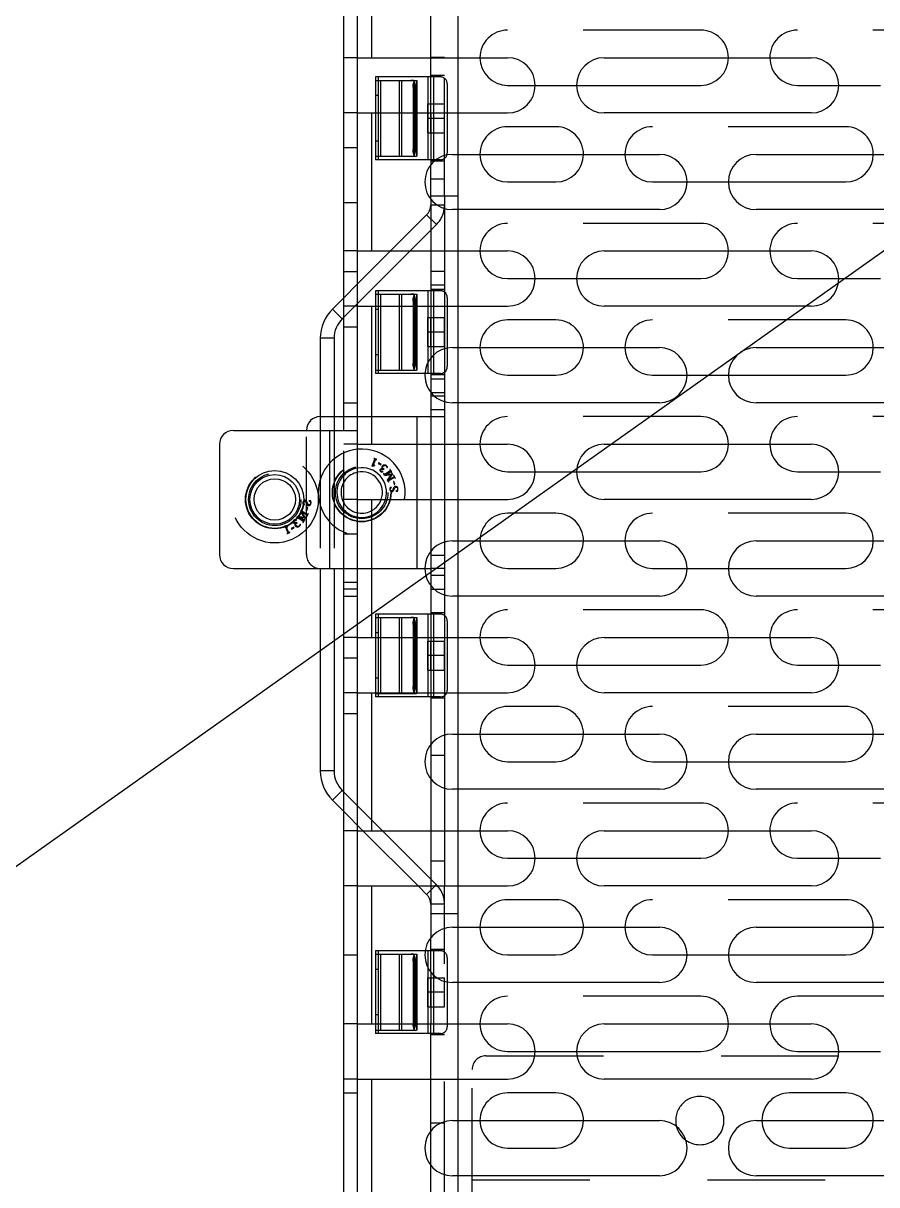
# Model space of a CAD drawing. Header units: millimetres. Extents: x 0 to 8948, y -1340 to 1100.
# Drawn here: x 812.2 to 874, y 553 to 637.1 of the extents above; entities that cross this region are included whole.
import ezdxf

# ---------------------------------------------------------------- set-up
doc = ezdxf.new("R2010")
doc.units = ezdxf.units.MM
doc.header["$LTSCALE"] = 85.25
doc.linetypes.add('HIDDEN', pattern=[0.2, 0.1, -0.1])
doc.layers.get('0').update_dxf_attribs({"linetype": 'CONTINUOUS'})
doc.layers.add('02___PRT_ALL_AXES', color=7, linetype='CONTINUOUS')
doc.layers.add('DEFAULT_2', color=8, linetype='HIDDEN')

msp = doc.modelspace()

# ---------------------------------------------------------------- linework, layer by layer
msp.add_line((0, 0), (1550, 1100))
at = {"color": 3, "linetype": 'Continuous'}
for p, q in [((836.426, 474.614), (836.426, 715.614)), ((837.426, 644.614), (837.426, 634.614)), ((836.426, 634.614), (847.297, 634.614)), ((854.297, 634.614), (869.297, 634.614)), ((837.726, 633.224), (837.726, 630.614)), ((841.726, 633.224), (837.726, 633.224)), ((836.426, 630.614), (847.297, 630.614)), ((837.426, 630.614), (837.426, 620.614)), ((869.297, 630.614), (854.297, 630.614)), ((843.297, 627.614), (858.297, 627.614)), ((865.297, 627.614), (880.297, 627.614)), ((842.726, 624.614), (842.726, 623.943)), ((858.297, 623.614), (843.297, 623.614)), ((880.297, 623.614), (865.297, 623.614)), ((836.426, 616.814), (840.226, 620.614)), ((836.426, 620.614), (847.297, 620.614)), ((842.726, 620.614), (842.726, 616.614)), ((854.297, 620.614), (869.297, 620.614)), ((837.726, 617.734), (837.726, 616.614)), ((841.726, 617.734), (837.726, 617.734)), ((842.926, 617.234), (842.926, 616.614)), ((836.426, 616.614), (847.297, 616.614)), ((837.426, 616.614), (837.426, 606.614)), ((869.297, 616.614), (854.297, 616.614)), ((835.312, 615.7), (835.426, 615.814)), ((834.726, 614.286), (834.726, 607.614)), ((842.726, 613.522), (842.726, 609.706)), ((842.926, 613.579), (842.926, 612.234)), ((843.297, 613.614), (858.297, 613.614)), ((865.297, 613.614), (880.297, 613.614)), ((841.726, 611.734), (841.305, 611.734)), ((858.297, 609.614), (843.297, 609.614)), ((880.297, 609.614), (865.297, 609.614)), ((827.426, 607.614), (836.426, 607.614)), ((834.426, 597.614), (834.426, 607.614)), ((826.426, 606.614), (826.426, 598.614)), ((836.426, 606.614), (847.297, 606.614)), ((842.726, 606.614), (842.726, 602.614)), ((854.297, 606.614), (869.297, 606.614)), ((836.426, 602.614), (847.297, 602.614)), ((837.426, 602.614), (837.426, 592.614)), ((869.297, 602.614), (854.297, 602.614)), ((842.726, 599.522), (842.726, 595.706)), ((843.297, 599.614), (858.297, 599.614)), ((865.297, 599.614), (880.297, 599.614)), ((827.426, 597.614), (836.426, 597.614)), ((834.726, 597.614), (834.726, 582.943)), ((858.297, 595.614), (843.297, 595.614)), ((880.297, 595.614), (865.297, 595.614)), ((836.426, 592.614), (847.297, 592.614)), ((837.726, 592.614), (837.726, 588.614)), ((842.726, 592.614), (842.726, 588.614)), ((842.926, 592.614), (842.926, 588.804)), ((854.297, 592.614), (869.297, 592.614)), ((836.426, 588.614), (847.297, 588.614)), ((837.426, 588.614), (837.426, 578.614)), ((869.297, 588.614), (854.297, 588.614)), ((842.726, 585.522), (842.726, 581.706)), ((843.297, 585.614), (858.297, 585.614)), ((865.297, 585.614), (880.297, 585.614)), ((835.312, 581.528), (835.426, 581.414)), ((858.297, 581.614), (843.297, 581.614)), ((880.297, 581.614), (865.297, 581.614)), ((836.426, 578.614), (847.297, 578.614)), ((838.226, 578.614), (842.14, 574.7)), ((842.726, 578.614), (842.726, 574.614)), ((854.297, 578.614), (869.297, 578.614)), ((836.426, 574.614), (847.297, 574.614)), ((837.426, 574.614), (837.426, 564.614)), ((869.297, 574.614), (854.297, 574.614)), ((843.297, 571.614), (858.297, 571.614)), ((865.297, 571.614), (880.297, 571.614)), ((841.726, 569.914), (841.327, 569.914)), ((858.297, 567.614), (843.297, 567.614)), ((880.297, 567.614), (865.297, 567.614)), ((836.426, 564.614), (847.297, 564.614)), ((837.726, 564.614), (837.726, 563.914)), ((841.726, 563.914), (837.726, 563.914)), ((854.297, 564.614), (869.297, 564.614)), ((836.426, 560.614), (847.297, 560.614)), ((837.426, 560.614), (837.426, 550.614)), ((869.297, 560.614), (854.297, 560.614)), ((843.297, 557.614), (858.297, 557.614)), ((865.297, 557.614), (880.297, 557.614)), ((858.297, 553.614), (843.297, 553.614)), ((880.297, 553.614), (865.297, 553.614))]:
    msp.add_line(p, q, dxfattribs=at)
at = {"color": 7, "linetype": 'Continuous'}
for p, q in [((835.426, 607.614), (835.426, 702.614)), ((841.726, 630.614), (841.726, 634.614)), ((843.726, 630.614), (843.726, 634.614)), ((847.297, 632.614), (849.288, 632.614)), ((852.305, 632.614), (861.297, 632.614)), ((868.297, 632.614), (871.288, 632.614)), ((843.726, 623.614), (843.726, 627.614)), ((841.726, 624.381), (841.726, 626.847)), ((847.297, 625.614), (850.797, 625.614)), ((857.797, 625.614), (860.288, 625.614)), ((863.305, 625.614), (871.797, 625.614)), ((841.726, 624.614), (843.726, 624.614)), ((842.726, 623.943), (842.206, 623.943)), ((836.426, 618.228), (838.812, 620.614)), ((841.726, 620.614), (841.726, 616.614)), ((843.726, 616.614), (843.726, 620.614)), ((847.297, 618.614), (849.288, 618.614)), ((852.305, 618.614), (861.297, 618.614)), ((868.297, 618.614), (871.288, 618.614)), ((834.605, 616.407), (835.426, 617.228)), ((835.312, 615.7), (834.605, 616.407)), ((833.726, 614.286), (833.726, 607.614)), ((834.726, 614.286), (833.726, 614.286)), ((843.726, 609.614), (843.726, 613.614)), ((841.726, 612.847), (841.726, 610.381)), ((847.297, 611.614), (850.797, 611.614)), ((857.797, 611.614), (860.288, 611.614)), ((863.305, 611.614), (871.797, 611.614)), ((835.426, 609.614), (836.426, 609.614)), ((834.726, 608.614), (836.426, 608.614)), ((840.726, 606.614), (840.726, 602.614)), ((841.726, 606.614), (841.726, 602.614)), ((843.726, 602.614), (843.726, 606.614)), ((837.662, 605.508), (837.462, 605.026)), ((837.545, 605.07), (837.717, 605.485)), ((837.672, 605.093), (837.545, 605.07)), ((837.616, 605.59), (837.611, 605.576)), ((837.611, 605.576), (837.647, 605.554)), ((837.677, 605.072), (837.672, 605.093)), ((837.76, 605.505), (837.807, 605.495)), ((837.807, 605.495), (837.813, 605.508)), ((837.945, 605.261), (837.924, 605.228)), ((837.924, 605.228), (838.107, 605.114)), ((838.127, 605.147), (837.945, 605.261)), ((838.107, 605.114), (838.127, 605.147)), ((837.462, 605.026), (837.49, 605.014)), ((838.29, 604.627), (838.284, 604.645)), ((838.306, 604.5), (838.294, 604.492)), ((838.345, 604.457), (838.306, 604.5)), ((838.338, 604.804), (838.342, 604.823)), ((838.382, 604.346), (838.863, 604.421)), ((838.769, 604.658), (838.415, 604.445)), ((838.447, 604.383), (838.81, 604.602)), ((838.983, 604.468), (838.447, 604.383)), ((838.573, 604.914), (838.59, 604.92)), ((838.863, 604.421), (838.581, 604.015)), ((838.643, 603.981), (838.983, 604.468)), ((839.045, 604.223), (838.643, 603.981)), ((838.785, 604.789), (838.772, 604.781)), ((838.772, 604.781), (838.799, 604.707)), ((838.869, 604.6), (838.906, 604.559)), ((838.906, 604.559), (838.919, 604.566)), ((839.047, 604.354), (839.034, 604.346)), ((839.034, 604.346), (839.07, 604.27)), ((847.297, 604.614), (849.288, 604.614)), ((852.305, 604.614), (861.297, 604.614)), ((868.297, 604.614), (871.288, 604.614)), ((838.647, 603.953), (839.059, 604.2)), ((838.682, 603.877), (838.647, 603.953)), ((838.669, 603.869), (838.682, 603.877)), ((838.891, 603.484), (838.787, 603.477)), ((838.89, 603.484), (838.891, 603.473)), ((839.06, 603.916), (839.023, 603.905)), ((839.023, 603.905), (839.086, 603.698)), ((839.123, 603.71), (839.06, 603.916)), ((839.086, 603.698), (839.123, 603.71)), ((839.122, 604.183), (839.156, 604.144)), ((839.156, 604.144), (839.168, 604.152)), ((839.191, 603.206), (839.19, 603.218)), ((839.191, 603.206), (839.327, 603.21)), ((843.726, 595.614), (843.726, 599.614)), ((841.726, 598.847), (841.726, 596.381)), ((833.726, 597.614), (833.726, 582.943)), ((835.426, 497.614), (835.426, 597.614)), ((841.305, 597.614), (841.726, 597.614)), ((847.297, 597.614), (850.797, 597.614)), ((857.797, 597.614), (860.288, 597.614)), ((863.305, 597.614), (871.797, 597.614)), ((835.426, 596.614), (836.426, 596.614)), ((835.426, 595.614), (836.426, 595.614)), ((841.726, 592.614), (841.726, 588.614)), ((843.726, 588.614), (843.726, 592.614)), ((847.297, 590.614), (849.288, 590.614)), ((852.305, 590.614), (861.297, 590.614)), ((868.297, 590.614), (871.288, 590.614)), ((843.726, 581.614), (843.726, 585.614)), ((841.726, 584.847), (841.726, 582.381)), ((847.297, 583.614), (850.797, 583.614)), ((857.797, 583.614), (860.288, 583.614)), ((863.305, 583.614), (871.797, 583.614)), ((834.726, 582.943), (833.726, 582.943)), ((835.312, 581.528), (834.605, 580.821)), ((834.605, 580.821), (835.426, 580)), ((836.812, 578.614), (840.812, 574.614)), ((841.726, 578.614), (841.726, 575.114)), ((843.726, 574.614), (843.726, 578.614)), ((847.297, 576.614), (849.288, 576.614)), ((852.305, 576.614), (861.297, 576.614)), ((868.297, 576.614), (871.288, 576.614)), ((842.14, 574.7), (842.054, 574.614)), ((843.726, 567.614), (843.726, 571.614)), ((841.726, 568.381), (841.726, 570.847)), ((847.297, 569.614), (850.797, 569.614)), ((857.797, 569.614), (860.288, 569.614)), ((863.305, 569.614), (871.797, 569.614)), ((841.726, 560.614), (841.726, 564.614)), ((843.726, 560.614), (843.726, 564.614)), ((847.297, 562.614), (849.288, 562.614)), ((852.305, 562.614), (861.297, 562.614)), ((868.297, 562.614), (871.288, 562.614)), ((843.726, 553.614), (843.726, 557.614)), ((841.726, 554.381), (841.726, 556.847)), ((847.297, 555.614), (850.797, 555.614)), ((867.726, 555.614), (871.797, 555.614))]:
    msp.add_line(p, q, dxfattribs=at)
for radius in [1.8, 1.5]:
    msp.add_circle((830.426, 602.614), radius, dxfattribs=at)
for centre, radius, start, end in [((847.297, 634.614), 2, 180, 270), ((861.297, 634.614), 2, 270, 360), ((868.297, 634.614), 2, 180, 270), ((847.297, 627.614), 2, 180, 270), ((850.797, 627.614), 2, 270, 360), ((857.797, 627.614), 2, 180, 270), ((871.797, 627.614), 2, 270, 360), ((847.297, 620.614), 2, 180, 270), ((861.297, 620.614), 2, 270, 360), ((868.297, 620.614), 2, 180, 270), ((836.726, 614.286), 3, 135, 180), ((847.297, 613.614), 2, 180, 270), ((850.797, 613.614), 2, 270, 360), ((857.797, 613.614), 2, 180, 270), ((871.797, 613.614), 2, 270, 360), ((833.726, 607.614), 1, 90, 180), ((836.726, 603.114), 3.15, 350.85499, 95.47283), ((847.297, 606.614), 2, 180, 270), ((861.297, 606.614), 2, 270, 360), ((868.297, 606.614), 2, 180, 270), ((836.726, 603.114), 1.5, 340.51183, 101.56535), ((836.726, 603.114), 1.8, 343.83546, 99.60032), ((837.107, 603.681), 1.438, 27.53662, 31.08982), ((847.297, 599.614), 2, 180, 270), ((850.797, 599.614), 2, 270, 360), ((857.797, 599.614), 2, 180, 270), ((871.797, 599.614), 2, 270, 360), ((847.297, 592.614), 2, 180, 270), ((861.297, 592.614), 2, 270, 360), ((868.297, 592.614), 2, 180, 270), ((847.297, 585.614), 2, 180, 270), ((850.797, 585.614), 2, 270, 360), ((857.797, 585.614), 2, 180, 270), ((871.797, 585.614), 2, 270, 360), ((836.726, 582.943), 3, 180, 225), ((847.297, 578.614), 2, 180, 270), ((861.297, 578.614), 2, 270, 360), ((868.297, 578.614), 2, 180, 270), ((847.297, 571.614), 2, 180, 270), ((850.797, 571.614), 2, 270, 360), ((857.797, 571.614), 2, 180, 270), ((871.797, 571.614), 2, 270, 360), ((847.297, 564.614), 2, 180, 270), ((861.297, 564.614), 2, 270, 360), ((868.297, 564.614), 2, 180, 270), ((847.297, 557.614), 2, 180, 270), ((850.797, 557.614), 2, 270, 360), ((867.726, 557.614), 2, 180, 270), ((871.797, 557.614), 2, 270, 360)]:
    msp.add_arc(centre, radius, start, end, dxfattribs=at)
at = {"color": 3, "linetype": 'Continuous'}
for centre, radius, start, end in [((847.297, 632.614), 2, 270, 90), ((854.297, 632.614), 2, 90, 270), ((869.297, 632.614), 2, 270, 90), ((843.297, 625.614), 2, 90, 270), ((858.297, 625.614), 2, 270, 90), ((865.297, 625.614), 2, 90, 270), ((840.726, 623.943), 2, 353.3415, 360), ((847.297, 618.614), 2, 270, 90), ((854.297, 618.614), 2, 90, 270), ((869.297, 618.614), 2, 270, 90), ((842.426, 617.234), 0.5, 0, 53.01259), ((836.726, 614.286), 2, 135, 180), ((843.297, 611.614), 2, 90, 270), ((858.297, 611.614), 2, 270, 90), ((865.297, 611.614), 2, 90, 270), ((842.426, 612.234), 0.5, 306.98741, 360), ((827.426, 606.614), 1, 90, 180), ((847.297, 604.614), 2, 270, 90), ((854.297, 604.614), 2, 90, 270), ((869.297, 604.614), 2, 270, 90), ((843.297, 597.614), 2, 90, 270), ((858.297, 597.614), 2, 270, 90), ((865.297, 597.614), 2, 90, 270), ((827.426, 598.614), 1, 180, 270), ((847.297, 590.614), 2, 270, 90), ((854.297, 590.614), 2, 90, 270), ((869.297, 590.614), 2, 270, 90), ((842.426, 588.804), 0.5, 337.55337, 360), ((843.297, 583.614), 2, 90, 270), ((858.297, 583.614), 2, 270, 90), ((865.297, 583.614), 2, 90, 270), ((836.726, 582.943), 2, 180, 225), ((847.297, 576.614), 2, 270, 90), ((854.297, 576.614), 2, 90, 270), ((869.297, 576.614), 2, 270, 90), ((840.726, 573.286), 2, 41.79064, 45), ((843.297, 569.614), 2, 90, 270), ((858.297, 569.614), 2, 270, 90), ((865.297, 569.614), 2, 90, 270), ((847.297, 562.614), 2, 270, 90), ((854.297, 562.614), 2, 90, 270), ((869.297, 562.614), 2, 270, 90), ((843.297, 555.614), 2, 90, 270), ((858.297, 555.614), 2, 270, 90), ((865.297, 555.614), 2, 90, 270)]:
    msp.add_arc(centre, radius, start, end, dxfattribs=at)
at = {"color": 7, "linetype": 'Continuous'}
for points in [[(837.49, 605.014), (837.566, 605.044), (837.628, 605.063), (837.677, 605.072)], [(837.713, 605.546), (837.677, 605.561), (837.645, 605.576), (837.616, 605.59)], [(837.647, 605.554), (837.665, 605.542), (837.67, 605.527), (837.662, 605.508)], [(837.813, 605.508), (837.783, 605.518), (837.75, 605.531), (837.713, 605.546)], [(837.717, 605.485), (837.725, 605.503), (837.74, 605.51), (837.76, 605.505)], [(838.368, 605.105), (838.311, 605.103), (838.262, 605.08), (838.222, 605.036)], [(838.284, 605.013), (838.315, 605.048), (838.352, 605.067), (838.395, 605.072)], [(838.528, 605.043), (838.48, 605.086), (838.427, 605.107), (838.368, 605.105)], [(838.395, 605.072), (838.438, 605.077), (838.472, 605.067), (838.499, 605.042)], [(838.064, 604.791), (838.048, 604.773), (838.043, 604.75), (838.047, 604.72)], [(838.047, 604.72), (838.051, 604.69), (838.066, 604.663), (838.091, 604.641)], [(838.127, 604.824), (838.101, 604.82), (838.08, 604.808), (838.064, 604.791)], [(838.091, 604.641), (838.119, 604.615), (838.149, 604.603), (838.181, 604.601)], [(838.108, 604.719), (838.105, 604.741), (838.112, 604.762), (838.129, 604.78)], [(838.138, 604.661), (838.12, 604.677), (838.11, 604.697), (838.108, 604.719)], [(838.23, 604.826), (838.188, 604.83), (838.154, 604.829), (838.127, 604.824)], [(838.129, 604.78), (838.152, 604.806), (838.204, 604.814), (838.286, 604.806)], [(838.204, 604.631), (838.179, 604.635), (838.156, 604.644), (838.138, 604.661)], [(838.222, 605.036), (838.192, 605.003), (838.177, 604.966), (838.177, 604.927)], [(838.177, 604.927), (838.178, 604.887), (838.196, 604.853), (838.23, 604.826)], [(838.181, 604.601), (838.213, 604.599), (838.249, 604.608), (838.29, 604.627)], [(838.284, 604.645), (838.257, 604.633), (838.23, 604.627), (838.204, 604.631)], [(838.27, 604.846), (838.248, 604.866), (838.239, 604.891), (838.242, 604.923)], [(838.242, 604.923), (838.245, 604.954), (838.259, 604.985), (838.284, 605.013)], [(838.342, 604.823), (838.311, 604.824), (838.287, 604.831), (838.27, 604.846)], [(838.286, 604.806), (838.304, 604.804), (838.322, 604.803), (838.338, 604.804)], [(838.294, 604.492), (838.308, 604.471), (838.323, 604.448), (838.338, 604.423)], [(838.378, 604.434), (838.369, 604.436), (838.358, 604.444), (838.345, 604.457)], [(838.415, 604.445), (838.401, 604.436), (838.388, 604.432), (838.378, 604.434)], [(838.499, 605.042), (838.517, 605.027), (838.53, 604.998), (838.537, 604.956)], [(838.589, 604.968), (838.579, 604.99), (838.559, 605.015), (838.528, 605.043)], [(838.537, 604.956), (838.541, 604.939), (838.546, 604.927), (838.553, 604.92)], [(838.553, 604.92), (838.559, 604.915), (838.565, 604.913), (838.573, 604.914)], [(838.59, 604.92), (838.599, 604.93), (838.599, 604.946), (838.589, 604.968)], [(838.799, 604.682), (838.796, 604.676), (838.785, 604.668), (838.769, 604.658)], [(838.849, 604.676), (838.835, 604.7), (838.813, 604.738), (838.785, 604.789)], [(838.799, 604.707), (838.803, 604.697), (838.803, 604.688), (838.799, 604.682)], [(838.81, 604.602), (838.826, 604.611), (838.837, 604.616), (838.844, 604.616)], [(838.844, 604.616), (838.851, 604.615), (838.859, 604.61), (838.869, 604.6)], [(838.919, 604.566), (838.892, 604.607), (838.869, 604.643), (838.849, 604.676)], [(839.07, 604.27), (839.078, 604.253), (839.07, 604.238), (839.045, 604.223)], [(839.105, 604.252), (839.084, 604.288), (839.064, 604.322), (839.047, 604.354)], [(839.168, 604.152), (839.142, 604.191), (839.121, 604.225), (839.105, 604.252)], [(838.581, 604.015), (838.59, 604.003), (838.606, 603.98), (838.626, 603.945)], [(838.626, 603.945), (838.651, 603.904), (838.666, 603.879), (838.669, 603.869)], [(838.787, 603.477), (838.764, 603.44), (838.755, 603.394), (838.761, 603.342)], [(838.787, 603.33), (838.78, 603.398), (838.814, 603.446), (838.891, 603.472)], [(839.002, 603.376), (838.979, 603.317), (838.961, 603.277), (838.946, 603.257)], [(839.067, 603.508), (839.048, 603.48), (839.026, 603.436), (839.002, 603.376)], [(839.059, 604.2), (839.071, 604.208), (839.082, 604.211), (839.089, 604.21)], [(839.162, 603.557), (839.119, 603.553), (839.087, 603.536), (839.067, 603.508)], [(839.089, 604.21), (839.096, 604.209), (839.107, 604.2), (839.122, 604.183)], [(839.089, 603.366), (839.108, 603.414), (839.125, 603.447), (839.141, 603.469)], [(839.141, 603.469), (839.157, 603.491), (839.179, 603.503), (839.205, 603.506)], [(839.291, 603.517), (839.256, 603.549), (839.213, 603.563), (839.162, 603.557)], [(839.205, 603.506), (839.235, 603.509), (839.261, 603.5), (839.285, 603.478)], [(839.285, 603.478), (839.309, 603.455), (839.322, 603.427), (839.326, 603.391)], [(839.353, 603.375), (839.346, 603.438), (839.325, 603.485), (839.291, 603.517)], [(839.326, 603.391), (839.33, 603.353), (839.32, 603.318), (839.295, 603.285)], [(839.327, 603.21), (839.35, 603.261), (839.359, 603.316), (839.353, 603.375)], [(838.761, 603.342), (838.767, 603.288), (838.786, 603.246), (838.816, 603.217)], [(838.824, 603.251), (838.803, 603.27), (838.79, 603.297), (838.787, 603.33)], [(838.816, 603.217), (838.848, 603.186), (838.885, 603.174), (838.927, 603.178)], [(838.893, 603.225), (838.868, 603.222), (838.845, 603.231), (838.824, 603.251)], [(838.946, 603.257), (838.931, 603.237), (838.913, 603.227), (838.893, 603.225)], [(838.927, 603.178), (838.962, 603.182), (838.991, 603.197), (839.015, 603.225)], [(839.015, 603.225), (839.039, 603.253), (839.064, 603.299), (839.089, 603.366)], [(839.295, 603.285), (839.269, 603.251), (839.235, 603.229), (839.19, 603.218)]]:
    msp.add_open_spline(points, degree=3, dxfattribs=at)
at = {"layer": '02___PRT_ALL_AXES', "color": 8, "linetype": 'HIDDEN'}
for p, q in [((841.526, 629.174), (841.526, 631.274)), ((841.526, 631.274), (842.726, 631.274)), ((841.726, 629.174), (841.726, 631.274)), ((842.726, 629.174), (842.726, 631.274)), ((842.726, 630.224), (841.526, 630.224)), ((841.526, 629.174), (842.726, 629.174)), ((835.426, 615.114), (835.426, 628.114)), ((835.426, 628.114), (836.426, 628.114)), ((836.426, 615.114), (836.426, 628.114)), ((836.426, 624.114), (835.426, 624.114)), ((836.426, 619.114), (835.426, 619.114)), ((841.526, 613.684), (841.526, 615.784)), ((841.526, 615.784), (842.726, 615.784)), ((841.726, 613.684), (841.726, 615.784)), ((842.726, 613.684), (842.726, 615.784)), ((835.426, 615.114), (836.426, 615.114)), ((842.726, 614.734), (841.526, 614.734)), ((841.526, 613.684), (842.726, 613.684)), ((835.426, 587.114), (835.426, 600.114)), ((835.426, 600.114), (836.426, 600.114)), ((836.426, 587.114), (836.426, 600.114)), ((836.426, 596.114), (835.426, 596.114)), ((841.526, 590.254), (841.526, 592.354)), ((841.526, 592.354), (842.726, 592.354)), ((841.726, 590.254), (841.726, 592.354)), ((842.726, 590.254), (842.726, 592.354)), ((836.426, 591.114), (835.426, 591.114)), ((842.726, 591.304), (841.526, 591.304)), ((841.526, 590.254), (842.726, 590.254)), ((835.426, 587.114), (836.426, 587.114)), ((835.426, 559.614), (835.426, 569.614)), ((835.426, 569.614), (836.426, 569.614)), ((836.426, 559.614), (836.426, 569.614)), ((841.526, 567.964), (842.726, 567.964)), ((841.526, 565.864), (841.526, 567.964)), ((841.726, 565.864), (841.726, 567.964)), ((842.726, 565.864), (842.726, 567.964)), ((842.726, 566.914), (841.526, 566.914)), ((841.526, 565.864), (842.726, 565.864)), ((836.426, 564.614), (835.426, 564.614)), ((835.426, 559.614), (836.426, 559.614))]:
    msp.add_line(p, q, dxfattribs=at)
msp.add_circle((836.726, 603.114), 2.1, dxfattribs=at)
at = {"layer": '02___PRT_ALL_AXES', "color": 3, "linetype": 'Continuous'}
msp.add_circle((830.426, 602.614), 2.1, dxfattribs=at)
at = {"layer": '02___PRT_ALL_AXES', "color": 8, "linetype": 'HIDDEN'}
for start, end in [(90, 194.7674), (234.42549, 90)]:
    msp.add_arc((861.226, 557.614), 1.75, start, end, dxfattribs=at)
at = {"layer": '02___PRT_ALL_AXES', "color": 7, "linetype": 'Continuous'}
msp.add_arc((861.226, 557.614), 1.75, 194.7674, 234.42549, dxfattribs=at)
at = {"layer": 'DEFAULT_2', "color": 8, "linetype": 'HIDDEN'}
for p, q in [((842.726, 624.614), (842.726, 698.614)), ((841.726, 634.614), (841.726, 638.381)), ((843.726, 634.614), (843.726, 637.614)), ((861.297, 636.614), (847.297, 636.614)), ((882.297, 636.614), (868.297, 636.614)), ((836.426, 634.614), (835.426, 634.614)), ((842.726, 634.624), (841.726, 634.624)), ((837.726, 632.974), (840.708, 632.974)), ((837.915, 632.974), (837.915, 627.474)), ((837.926, 633.224), (837.926, 627.224)), ((838.083, 632.974), (838.083, 627.474)), ((839.436, 632.974), (839.436, 627.474)), ((839.604, 632.974), (839.604, 627.474)), ((840.526, 632.916), (840.526, 627.533)), ((840.726, 632.957), (840.726, 627.491)), ((841.526, 633.224), (841.526, 627.224)), ((842.726, 633.324), (841.726, 633.324)), ((842.426, 633.224), (841.726, 633.224)), ((841.926, 633.224), (841.926, 627.224)), ((840.447, 632.474), (840.447, 627.974)), ((840.447, 632.474), (840.616, 632.474)), ((840.616, 632.474), (840.616, 627.974)), ((842.926, 632.724), (842.926, 627.724)), ((849.288, 632.614), (852.305, 632.614)), ((871.288, 632.614), (874.305, 632.614)), ((837.926, 631.874), (837.726, 631.874)), ((836.426, 630.614), (835.426, 630.614)), ((837.726, 630.614), (837.726, 627.224)), ((841.726, 630.614), (841.726, 627.224)), ((843.726, 627.614), (843.726, 630.614)), ((850.797, 629.614), (847.297, 629.614)), ((871.797, 629.614), (857.797, 629.614)), ((837.926, 628.574), (837.726, 628.574)), ((840.447, 627.974), (840.616, 627.974)), ((837.726, 627.474), (840.708, 627.474)), ((842.426, 627.224), (837.726, 627.224)), ((841.726, 627.224), (841.726, 626.847)), ((842.726, 627.124), (841.726, 627.124)), ((842.726, 625.824), (841.726, 625.824)), ((860.288, 625.614), (863.305, 625.614)), ((841.726, 624.381), (841.726, 620.614)), ((842.206, 623.943), (841.726, 623.943)), ((842.726, 623.943), (842.726, 620.614)), ((843.726, 620.614), (843.726, 623.614)), ((838.812, 620.614), (841.433, 623.235)), ((842.14, 622.528), (841.433, 623.235)), ((840.226, 620.614), (842.14, 622.528)), ((861.297, 622.614), (847.297, 622.614)), ((882.297, 622.614), (868.297, 622.614)), ((836.426, 620.614), (835.426, 620.614)), ((842.726, 619.134), (841.726, 619.134)), ((849.288, 618.614), (852.305, 618.614)), ((871.288, 618.614), (874.305, 618.614)), ((835.426, 617.228), (836.426, 618.228)), ((837.926, 617.734), (837.926, 611.734)), ((841.526, 617.734), (841.526, 611.734)), ((842.726, 618.134), (841.726, 618.134)), ((842.726, 617.834), (841.726, 617.834)), ((842.426, 617.734), (841.726, 617.734)), ((841.926, 617.734), (841.926, 611.734)), ((837.726, 617.484), (840.708, 617.484)), ((837.915, 617.484), (837.915, 611.984)), ((838.083, 617.484), (838.083, 611.984)), ((839.436, 617.484), (839.436, 611.984)), ((839.604, 617.484), (839.604, 611.984)), ((840.447, 616.984), (840.447, 612.484)), ((840.447, 616.984), (840.616, 616.984)), ((840.526, 617.426), (840.526, 612.043)), ((840.616, 616.984), (840.616, 612.484)), ((840.726, 617.467), (840.726, 612.001)), ((835.426, 615.814), (836.426, 616.814)), ((836.426, 616.614), (835.426, 616.614)), ((837.726, 616.614), (837.726, 611.734)), ((837.926, 616.384), (837.726, 616.384)), ((841.726, 616.614), (841.726, 612.847)), ((842.726, 616.614), (842.726, 613.522)), ((842.926, 616.614), (842.926, 613.579)), ((843.726, 613.614), (843.726, 616.614)), ((850.797, 615.614), (847.297, 615.614)), ((871.797, 615.614), (857.797, 615.614)), ((837.926, 613.084), (837.726, 613.084)), ((837.726, 611.984), (840.708, 611.984)), ((840.447, 612.484), (840.616, 612.484)), ((841.305, 611.734), (837.726, 611.734)), ((842.426, 611.734), (841.726, 611.734)), ((842.726, 611.634), (841.726, 611.634)), ((842.726, 611.334), (841.726, 611.334)), ((860.288, 611.614), (863.305, 611.614)), ((841.726, 610.381), (841.726, 606.614)), ((842.726, 610.334), (841.726, 610.334)), ((841.726, 610.114), (842.726, 610.114)), ((842.726, 609.706), (842.726, 606.614)), ((843.726, 606.614), (843.726, 609.614)), ((833.726, 608.614), (834.726, 608.614)), ((836.426, 608.614), (842.726, 608.614)), ((840.726, 608.614), (840.726, 606.614)), ((842.726, 609.114), (841.726, 609.114)), ((861.297, 608.614), (847.297, 608.614)), ((882.297, 608.614), (868.297, 608.614)), ((832.726, 598.614), (832.726, 607.614)), ((833.726, 607.614), (833.726, 597.614)), ((834.726, 607.614), (834.726, 597.614)), ((835.426, 597.614), (835.426, 607.614)), ((836.426, 606.614), (835.426, 606.614)), ((849.288, 604.614), (852.305, 604.614)), ((871.288, 604.614), (874.305, 604.614)), ((836.426, 602.614), (835.426, 602.614)), ((840.726, 602.614), (840.726, 597.614)), ((841.726, 602.614), (841.726, 598.847)), ((842.726, 602.614), (842.726, 599.522)), ((843.726, 599.614), (843.726, 602.614)), ((832.281, 601.713), (832.563, 601.307)), ((832.683, 601.26), (832.343, 601.748)), ((832.343, 601.748), (832.745, 601.505)), ((832.347, 601.776), (832.382, 601.852)), ((832.759, 601.528), (832.347, 601.776)), ((832.382, 601.852), (832.369, 601.859)), ((832.487, 602.251), (832.59, 602.244)), ((832.59, 602.244), (832.591, 602.256)), ((832.786, 602.03), (832.723, 601.824)), ((832.723, 601.824), (832.76, 601.812)), ((832.76, 601.812), (832.823, 602.018)), ((832.823, 602.018), (832.786, 602.03)), ((832.891, 602.523), (832.89, 602.51)), ((833.027, 602.518), (832.891, 602.523)), ((831.984, 601.083), (831.99, 601.101)), ((831.994, 601.236), (832.006, 601.229)), ((832.006, 601.229), (832.045, 601.271)), ((832.042, 600.905), (832.038, 600.925)), ((832.563, 601.307), (832.082, 601.383)), ((832.115, 601.283), (832.469, 601.07)), ((832.51, 601.127), (832.147, 601.346)), ((832.147, 601.346), (832.683, 601.26)), ((832.499, 601.021), (832.472, 600.947)), ((832.472, 600.947), (832.485, 600.939)), ((832.606, 601.17), (832.569, 601.129)), ((832.619, 601.162), (832.606, 601.17)), ((832.77, 601.459), (832.734, 601.382)), ((832.734, 601.382), (832.747, 601.375)), ((832.856, 601.584), (832.822, 601.546)), ((832.868, 601.576), (832.856, 601.584)), ((850.797, 601.614), (847.297, 601.614)), ((871.797, 601.614), (857.797, 601.614)), ((831.19, 600.714), (831.162, 600.703)), ((831.162, 600.703), (831.362, 600.221)), ((831.417, 600.244), (831.245, 600.658)), ((831.245, 600.658), (831.372, 600.635)), ((831.347, 600.175), (831.311, 600.152)), ((831.311, 600.152), (831.316, 600.139)), ((831.372, 600.635), (831.377, 600.656)), ((831.507, 600.234), (831.46, 600.223)), ((831.513, 600.22), (831.507, 600.234)), ((831.807, 600.614), (831.624, 600.5)), ((831.624, 600.5), (831.645, 600.467)), ((831.645, 600.467), (831.827, 600.581)), ((831.827, 600.581), (831.807, 600.614)), ((832.29, 600.808), (832.273, 600.815)), ((842.726, 598.554), (841.726, 598.554)), ((836.426, 597.614), (841.305, 597.614)), ((842.726, 597.614), (841.726, 597.614)), ((860.288, 597.614), (863.305, 597.614)), ((842.726, 597.114), (841.726, 597.114)), ((841.726, 596.381), (841.726, 594.304)), ((841.726, 596.114), (842.726, 596.114)), ((842.726, 595.706), (842.726, 592.614)), ((843.726, 592.614), (843.726, 595.614)), ((837.726, 594.304), (837.726, 592.614)), ((842.426, 594.304), (837.726, 594.304)), ((837.926, 594.304), (837.926, 588.304)), ((841.526, 594.304), (841.526, 588.304)), ((842.726, 594.404), (841.726, 594.404)), ((841.726, 594.304), (841.726, 592.614)), ((841.926, 594.304), (841.926, 588.304)), ((861.297, 594.614), (847.297, 594.614)), ((882.297, 594.614), (868.297, 594.614)), ((837.726, 594.054), (840.708, 594.054)), ((837.915, 594.054), (837.915, 588.554)), ((838.083, 594.054), (838.083, 588.554)), ((839.436, 594.054), (839.436, 588.554)), ((839.604, 594.054), (839.604, 588.554)), ((840.447, 593.554), (840.447, 589.054)), ((840.447, 593.554), (840.616, 593.554)), ((840.526, 593.996), (840.526, 588.613)), ((840.616, 593.554), (840.616, 589.054)), ((840.726, 594.037), (840.726, 588.571)), ((842.926, 593.804), (842.926, 592.614)), ((836.426, 592.614), (835.426, 592.614)), ((837.926, 592.954), (837.726, 592.954)), ((849.288, 590.614), (852.305, 590.614)), ((871.288, 590.614), (874.305, 590.614)), ((837.926, 589.654), (837.726, 589.654)), ((836.426, 588.614), (835.426, 588.614)), ((837.726, 588.614), (837.726, 588.304)), ((837.726, 588.554), (840.708, 588.554)), ((842.426, 588.304), (837.726, 588.304)), ((840.447, 589.054), (840.616, 589.054)), ((841.726, 588.614), (841.726, 588.304)), ((841.726, 588.304), (841.726, 584.847)), ((842.726, 588.614), (842.726, 585.522)), ((843.726, 585.614), (843.726, 588.614)), ((842.726, 588.204), (841.726, 588.204)), ((850.797, 587.614), (847.297, 587.614)), ((871.797, 587.614), (857.797, 587.614)), ((842.726, 584.054), (841.726, 584.054)), ((860.288, 583.614), (863.305, 583.614)), ((841.726, 582.381), (841.726, 578.614)), ((842.726, 581.706), (842.726, 578.614)), ((843.726, 578.614), (843.726, 581.614)), ((835.426, 581.414), (838.226, 578.614)), ((835.426, 580), (836.812, 578.614)), ((861.297, 580.614), (847.297, 580.614)), ((882.297, 580.614), (868.297, 580.614)), ((836.426, 578.614), (835.426, 578.614)), ((849.288, 576.614), (852.305, 576.614)), ((871.288, 576.614), (874.305, 576.614)), ((842.726, 576.414), (841.726, 576.414)), ((841.726, 575.114), (841.726, 570.847)), ((836.426, 574.614), (835.426, 574.614)), ((840.812, 574.614), (841.433, 573.993)), ((842.054, 574.614), (841.433, 573.993)), ((842.726, 534.864), (842.726, 574.614)), ((843.726, 572.614), (843.726, 574.614)), ((842.726, 573.286), (841.726, 573.286)), ((850.797, 573.614), (847.297, 573.614)), ((871.797, 573.614), (857.797, 573.614)), ((841.726, 572.614), (843.726, 572.614)), ((843.726, 571.614), (843.726, 572.614)), ((837.726, 569.914), (837.726, 564.614)), ((841.327, 569.914), (837.726, 569.914)), ((837.926, 569.914), (837.926, 563.914)), ((841.526, 569.914), (841.526, 563.914)), ((842.726, 570.014), (841.726, 570.014)), ((842.426, 569.914), (841.726, 569.914)), ((841.926, 569.914), (841.926, 563.914)), ((837.726, 569.664), (840.708, 569.664)), ((837.915, 569.664), (837.915, 564.164)), ((838.083, 569.664), (838.083, 564.164)), ((839.436, 569.664), (839.436, 564.164)), ((839.604, 569.664), (839.604, 564.164)), ((840.447, 569.164), (840.616, 569.164)), ((840.447, 569.164), (840.447, 564.664)), ((840.526, 569.606), (840.526, 564.223)), ((840.616, 569.164), (840.616, 564.664)), ((840.726, 569.647), (840.726, 564.181)), ((842.926, 569.414), (842.926, 564.414)), ((860.288, 569.614), (863.305, 569.614)), ((837.926, 568.564), (837.726, 568.564)), ((841.726, 568.381), (841.726, 564.614)), ((843.726, 564.614), (843.726, 567.614)), ((861.297, 566.614), (847.297, 566.614)), ((875.726, 566.614), (868.297, 566.614)), ((837.926, 565.264), (837.726, 565.264)), ((840.447, 564.664), (840.616, 564.664)), ((836.426, 564.614), (835.426, 564.614)), ((837.726, 564.164), (840.708, 564.164)), ((842.426, 563.914), (841.726, 563.914)), ((842.726, 563.814), (841.726, 563.814)), ((845.726, 562.309), (878.726, 562.309)), ((849.288, 562.614), (852.305, 562.614)), ((871.288, 562.614), (874.305, 562.614)), ((844.726, 551.43), (844.726, 561.309)), ((836.426, 560.614), (835.426, 560.614)), ((841.726, 556.847), (841.726, 560.614)), ((843.726, 557.614), (843.726, 560.614)), ((850.797, 559.614), (847.297, 559.614)), ((871.797, 559.614), (867.726, 559.614)), ((842.726, 557.414), (841.726, 557.414)), ((841.726, 550.614), (841.726, 554.381)), ((843.726, 550.614), (843.726, 553.614)), ((844.726, 553.309), (892.026, 553.309))]:
    msp.add_line(p, q, dxfattribs=at)
for centre, radius in [((830.426, 602.614), 3.15), ((836.726, 603.114), 2.125), ((830.426, 602.614), 2.125), ((830.426, 602.614), 1.9), ((836.726, 603.114), 1.9)]:
    msp.add_circle(centre, radius, dxfattribs=at)
for centre, radius, start, end in [((847.297, 634.614), 2, 90, 180), ((861.297, 634.614), 2, 0, 90), ((868.297, 634.614), 2, 90, 180), ((842.426, 632.724), 0.5, 0, 90), ((847.297, 627.614), 2, 90, 180), ((850.797, 627.614), 2, 0, 90), ((857.797, 627.614), 2, 90, 180), ((871.797, 627.614), 2, 0, 90), ((842.426, 627.724), 0.5, 270, 360), ((840.726, 623.943), 1, 315, 360), ((840.726, 623.943), 2, 315, 353.3415), ((847.297, 620.614), 2, 90, 180), ((861.297, 620.614), 2, 0, 90), ((868.297, 620.614), 2, 90, 180), ((842.426, 617.234), 0.5, 53.01259, 90), ((847.297, 613.614), 2, 90, 180), ((850.797, 613.614), 2, 0, 90), ((857.797, 613.614), 2, 90, 180), ((871.797, 613.614), 2, 0, 90), ((842.426, 612.234), 0.5, 270, 306.98741), ((847.297, 606.614), 2, 90, 180), ((861.297, 606.614), 2, 0, 90), ((868.297, 606.614), 2, 90, 180), ((836.726, 603.114), 3.15, 95.47283, 350.85499), ((836.726, 603.114), 1.8, 99.60032, 343.83546), ((836.726, 603.114), 1.5, 101.56535, 340.51183), ((830.807, 602.047), 1.438, 328.91018, 332.46337), ((847.297, 599.614), 2, 90, 180), ((850.797, 599.614), 2, 0, 90), ((857.797, 599.614), 2, 90, 180), ((871.797, 599.614), 2, 0, 90), ((833.726, 598.614), 1, 180, 270), ((842.426, 593.804), 0.5, 0, 90), ((847.297, 592.614), 2, 90, 180), ((861.297, 592.614), 2, 0, 90), ((868.297, 592.614), 2, 90, 180), ((840.421, 588.611), 0.105, 0.3534, 1.8284), ((842.426, 588.804), 0.5, 270, 337.55337), ((847.297, 585.614), 2, 90, 180), ((850.797, 585.614), 2, 0, 90), ((857.797, 585.614), 2, 90, 180), ((871.797, 585.614), 2, 0, 90), ((847.297, 578.614), 2, 90, 180), ((861.297, 578.614), 2, 0, 90), ((868.297, 578.614), 2, 90, 180), ((840.726, 573.286), 1, 0, 45), ((840.726, 573.286), 2, 0, 41.79064), ((847.297, 571.614), 2, 90, 180), ((850.797, 571.614), 2, 0, 90), ((857.797, 571.614), 2, 90, 180), ((871.797, 571.614), 2, 0, 90), ((842.426, 569.414), 0.5, 0, 90), ((847.297, 564.614), 2, 90, 180), ((861.297, 564.614), 2, 0, 90), ((868.297, 564.614), 2, 90, 180), ((841.38, 564.664), 0.933, 180.01209, 183.10015), ((841.547, 564.664), 0.931, 180.00727, 183.09706), ((842.426, 564.414), 0.5, 270, 360), ((845.726, 561.309), 1, 90, 180), ((847.297, 557.614), 2, 90, 180), ((850.797, 557.614), 2, 0, 90), ((867.726, 557.614), 2, 90, 180), ((871.797, 557.614), 2, 0, 90)]:
    msp.add_arc(centre, radius, start, end, dxfattribs=at)
for points, knots in [([(840.526, 632.917), (840.526, 632.925), (840.525, 632.939), (840.512, 632.957), (840.491, 632.966), (840.451, 632.973), (840.385, 632.974), (840.327, 632.974), (840.295, 632.974)], [0, 0, 0, 0, 0.085825, 0.158361, 0.239652, 0.343146, 0.626359, 1, 1, 1, 1]), ([(840.447, 632.474), (840.447, 632.52), (840.454, 632.609), (840.48, 632.732), (840.506, 632.822), (840.522, 632.881), (840.526, 632.906), (840.526, 632.917)], [0, 0, 0, 0, 0.304966, 0.591282, 0.833148, 0.927348, 1, 1, 1, 1]), ([(840.726, 632.959), (840.726, 632.951), (840.72, 632.93), (840.706, 632.894), (840.688, 632.845), (840.666, 632.786), (840.646, 632.716), (840.623, 632.612), (840.616, 632.53), (840.616, 632.474)], [0, 0, 0, 0, 0.048777, 0.126631, 0.232204, 0.360894, 0.50706, 0.665315, 1, 1, 1, 1]), ([(840.708, 632.974), (840.713, 632.974), (840.723, 632.973), (840.726, 632.963), (840.726, 632.959)], [0, 0, 0, 0, 0.522737, 1, 1, 1, 1]), ([(840.526, 627.531), (840.526, 627.542), (840.522, 627.567), (840.506, 627.627), (840.48, 627.716), (840.454, 627.839), (840.447, 627.928), (840.447, 627.974)], [0, 0, 0, 0, 0.072654, 0.166856, 0.40872, 0.695035, 1, 1, 1, 1]), ([(840.616, 627.974), (840.616, 627.918), (840.623, 627.836), (840.646, 627.732), (840.666, 627.663), (840.688, 627.603), (840.706, 627.555), (840.72, 627.518), (840.726, 627.498), (840.726, 627.49)], [0, 0, 0, 0, 0.334684, 0.492938, 0.639104, 0.767793, 0.873367, 0.951222, 1, 1, 1, 1]), ([(840.295, 627.474), (840.327, 627.474), (840.385, 627.474), (840.451, 627.475), (840.491, 627.482), (840.512, 627.492), (840.525, 627.51), (840.526, 627.524), (840.526, 627.531)], [0, 0, 0, 0, 0.373642, 0.656853, 0.760346, 0.841637, 0.914173, 1, 1, 1, 1]), ([(840.726, 627.49), (840.726, 627.485), (840.723, 627.475), (840.713, 627.474), (840.708, 627.474)], [0, 0, 0, 0, 0.477267, 1, 1, 1, 1]), ([(840.526, 617.427), (840.526, 617.435), (840.525, 617.449), (840.512, 617.467), (840.491, 617.476), (840.451, 617.483), (840.385, 617.484), (840.327, 617.484), (840.295, 617.484)], [0, 0, 0, 0, 0.085825, 0.158361, 0.239652, 0.343146, 0.626359, 1, 1, 1, 1]), ([(840.447, 616.984), (840.447, 617.03), (840.454, 617.119), (840.48, 617.242), (840.506, 617.332), (840.522, 617.391), (840.526, 617.416), (840.526, 617.427)], [0, 0, 0, 0, 0.304966, 0.591282, 0.833148, 0.927348, 1, 1, 1, 1]), ([(840.726, 617.469), (840.726, 617.461), (840.72, 617.44), (840.706, 617.404), (840.688, 617.355), (840.666, 617.296), (840.646, 617.226), (840.623, 617.122), (840.616, 617.04), (840.616, 616.984)], [0, 0, 0, 0, 0.048777, 0.126631, 0.232204, 0.360894, 0.50706, 0.665315, 1, 1, 1, 1]), ([(840.708, 617.484), (840.713, 617.484), (840.723, 617.483), (840.726, 617.473), (840.726, 617.469)], [0, 0, 0, 0, 0.522737, 1, 1, 1, 1]), ([(840.295, 611.984), (840.327, 611.984), (840.385, 611.984), (840.451, 611.985), (840.491, 611.992), (840.512, 612.002), (840.525, 612.02), (840.526, 612.034), (840.526, 612.041)], [0, 0, 0, 0, 0.373642, 0.656853, 0.760346, 0.841637, 0.914173, 1, 1, 1, 1]), ([(840.526, 612.041), (840.526, 612.052), (840.522, 612.077), (840.506, 612.137), (840.48, 612.226), (840.454, 612.349), (840.447, 612.438), (840.447, 612.484)], [0, 0, 0, 0, 0.072654, 0.166856, 0.40872, 0.695035, 1, 1, 1, 1]), ([(840.616, 612.484), (840.616, 612.428), (840.623, 612.346), (840.646, 612.242), (840.666, 612.173), (840.688, 612.113), (840.706, 612.065), (840.72, 612.028), (840.726, 612.008), (840.726, 612)], [0, 0, 0, 0, 0.334684, 0.492938, 0.639104, 0.767793, 0.873367, 0.951222, 1, 1, 1, 1]), ([(840.726, 612), (840.726, 611.995), (840.723, 611.985), (840.713, 611.984), (840.708, 611.984)], [0, 0, 0, 0, 0.477267, 1, 1, 1, 1]), ([(840.526, 593.997), (840.526, 594.005), (840.525, 594.019), (840.512, 594.037), (840.491, 594.046), (840.451, 594.053), (840.385, 594.054), (840.327, 594.054), (840.295, 594.054)], [0, 0, 0, 0, 0.085825, 0.158361, 0.239652, 0.343146, 0.626359, 1, 1, 1, 1]), ([(840.447, 593.554), (840.447, 593.6), (840.454, 593.689), (840.48, 593.812), (840.506, 593.902), (840.522, 593.961), (840.526, 593.986), (840.526, 593.997)], [0, 0, 0, 0, 0.304966, 0.591282, 0.833148, 0.927348, 1, 1, 1, 1]), ([(840.726, 594.039), (840.726, 594.031), (840.72, 594.01), (840.706, 593.974), (840.688, 593.925), (840.666, 593.866), (840.646, 593.796), (840.623, 593.692), (840.616, 593.61), (840.616, 593.554)], [0, 0, 0, 0, 0.048777, 0.126631, 0.232204, 0.360894, 0.50706, 0.665315, 1, 1, 1, 1]), ([(840.708, 594.054), (840.713, 594.054), (840.723, 594.053), (840.726, 594.043), (840.726, 594.039)], [0, 0, 0, 0, 0.522737, 1, 1, 1, 1]), ([(840.295, 588.554), (840.327, 588.554), (840.385, 588.554), (840.451, 588.555), (840.491, 588.562), (840.512, 588.572), (840.525, 588.59), (840.526, 588.604), (840.526, 588.611)], [0, 0, 0, 0, 0.373642, 0.656853, 0.760346, 0.841637, 0.914173, 1, 1, 1, 1]), ([(840.526, 588.614), (840.525, 588.625), (840.521, 588.65), (840.505, 588.71), (840.479, 588.799), (840.454, 588.921), (840.447, 589.009), (840.447, 589.054)], [0, 0, 0, 0, 0.074121, 0.169347, 0.411578, 0.696757, 1, 1, 1, 1]), ([(840.616, 589.054), (840.616, 588.967), (840.634, 588.842), (840.681, 588.699), (840.705, 588.639), (840.714, 588.613)], [0, 0, 0, 0, 0.576346, 0.819303, 1, 1, 1, 1]), ([(840.726, 588.57), (840.726, 588.565), (840.723, 588.555), (840.713, 588.554), (840.708, 588.554)], [0, 0, 0, 0, 0.477267, 1, 1, 1, 1]), ([(840.714, 588.613), (840.717, 588.605), (840.722, 588.591), (840.726, 588.576), (840.726, 588.57)], [0, 0, 0, 0, 0.599499, 1, 1, 1, 1]), ([(840.526, 569.607), (840.526, 569.615), (840.525, 569.629), (840.512, 569.647), (840.491, 569.656), (840.451, 569.663), (840.385, 569.664), (840.327, 569.664), (840.295, 569.664)], [0, 0, 0, 0, 0.085825, 0.158361, 0.239652, 0.343146, 0.626359, 1, 1, 1, 1]), ([(840.447, 569.164), (840.447, 569.21), (840.454, 569.299), (840.48, 569.422), (840.506, 569.512), (840.522, 569.571), (840.526, 569.596), (840.526, 569.607)], [0, 0, 0, 0, 0.304966, 0.591282, 0.833148, 0.927348, 1, 1, 1, 1]), ([(840.726, 569.649), (840.726, 569.641), (840.72, 569.62), (840.706, 569.584), (840.688, 569.535), (840.666, 569.476), (840.646, 569.406), (840.623, 569.302), (840.616, 569.22), (840.616, 569.164)], [0, 0, 0, 0, 0.048777, 0.126631, 0.232204, 0.360894, 0.50706, 0.665315, 1, 1, 1, 1]), ([(840.708, 569.664), (840.713, 569.664), (840.723, 569.663), (840.726, 569.653), (840.726, 569.649)], [0, 0, 0, 0, 0.522737, 1, 1, 1, 1]), ([(840.295, 564.164), (840.327, 564.164), (840.385, 564.164), (840.451, 564.165), (840.491, 564.172), (840.512, 564.182), (840.525, 564.2), (840.526, 564.214), (840.526, 564.221)], [0, 0, 0, 0, 0.373642, 0.656853, 0.760346, 0.841637, 0.914173, 1, 1, 1, 1]), ([(840.526, 564.221), (840.526, 564.231), (840.523, 564.253), (840.509, 564.306), (840.486, 564.385), (840.46, 564.494), (840.451, 564.573), (840.449, 564.614)], [0, 0, 0, 0, 0.07335, 0.166852, 0.405868, 0.691446, 1, 1, 1, 1]), ([(840.617, 564.614), (840.62, 564.563), (840.63, 564.489), (840.654, 564.395), (840.673, 564.334), (840.692, 564.281), (840.709, 564.238), (840.721, 564.206), (840.726, 564.187), (840.726, 564.18)], [0, 0, 0, 0, 0.339915, 0.498385, 0.643513, 0.770377, 0.874077, 0.950865, 1, 1, 1, 1]), ([(840.726, 564.18), (840.726, 564.175), (840.723, 564.165), (840.713, 564.164), (840.708, 564.164)], [0, 0, 0, 0, 0.477267, 1, 1, 1, 1])]:
    msp.add_open_spline(points, degree=3, knots=knots, dxfattribs=at)
for points in [[(832.627, 602.55), (832.585, 602.554), (832.548, 602.542), (832.516, 602.512)], [(832.715, 602.504), (832.691, 602.531), (832.662, 602.546), (832.627, 602.55)], [(832.326, 601.783), (832.306, 601.749), (832.29, 601.725), (832.281, 601.713)], [(832.369, 601.859), (832.366, 601.85), (832.351, 601.824), (832.326, 601.783)], [(832.461, 602.387), (832.455, 602.334), (832.464, 602.289), (832.487, 602.251)], [(832.516, 602.512), (832.486, 602.482), (832.467, 602.44), (832.461, 602.387)], [(832.591, 602.256), (832.515, 602.282), (832.479, 602.33), (832.487, 602.399)], [(832.487, 602.399), (832.49, 602.431), (832.503, 602.458), (832.524, 602.478)], [(832.524, 602.478), (832.545, 602.498), (832.568, 602.506), (832.593, 602.503)], [(832.593, 602.503), (832.613, 602.501), (832.631, 602.491), (832.646, 602.471)], [(832.646, 602.471), (832.661, 602.451), (832.679, 602.412), (832.702, 602.353)], [(832.702, 602.353), (832.726, 602.292), (832.748, 602.248), (832.767, 602.221)], [(832.789, 602.363), (832.764, 602.429), (832.739, 602.476), (832.715, 602.504)], [(832.767, 602.221), (832.787, 602.193), (832.819, 602.176), (832.862, 602.171)], [(832.841, 602.259), (832.825, 602.281), (832.808, 602.315), (832.789, 602.363)], [(832.905, 602.222), (832.879, 602.225), (832.857, 602.237), (832.841, 602.259)], [(832.862, 602.171), (832.913, 602.166), (832.956, 602.179), (832.991, 602.211)], [(832.89, 602.51), (832.935, 602.5), (832.969, 602.478), (832.995, 602.444)], [(832.985, 602.251), (832.961, 602.229), (832.935, 602.219), (832.905, 602.222)], [(833.026, 602.337), (833.022, 602.302), (833.009, 602.273), (832.985, 602.251)], [(832.991, 602.211), (833.025, 602.243), (833.046, 602.29), (833.053, 602.353)], [(832.995, 602.444), (833.02, 602.41), (833.03, 602.375), (833.026, 602.337)], [(833.053, 602.353), (833.059, 602.412), (833.05, 602.467), (833.027, 602.518)], [(831.747, 601.009), (831.743, 600.979), (831.748, 600.955), (831.764, 600.938)], [(831.791, 601.088), (831.766, 601.065), (831.751, 601.039), (831.747, 601.009)], [(831.764, 600.938), (831.78, 600.92), (831.801, 600.909), (831.827, 600.904)], [(831.881, 601.128), (831.849, 601.126), (831.819, 601.113), (831.791, 601.088)], [(831.829, 600.948), (831.812, 600.966), (831.805, 600.987), (831.808, 601.009)], [(831.808, 601.009), (831.81, 601.031), (831.82, 601.051), (831.838, 601.068)], [(831.827, 600.904), (831.854, 600.899), (831.888, 600.898), (831.93, 600.902)], [(831.986, 600.922), (831.904, 600.914), (831.852, 600.922), (831.829, 600.948)], [(831.838, 601.068), (831.856, 601.084), (831.879, 601.093), (831.904, 601.097)], [(831.93, 600.902), (831.896, 600.875), (831.878, 600.842), (831.877, 600.802)], [(831.99, 601.101), (831.949, 601.121), (831.913, 601.13), (831.881, 601.128)], [(831.904, 601.097), (831.93, 601.101), (831.957, 601.096), (831.984, 601.083)], [(831.942, 600.806), (831.939, 600.837), (831.948, 600.863), (831.97, 600.882)], [(831.97, 600.882), (831.987, 600.897), (832.011, 600.904), (832.042, 600.905)], [(832.038, 600.925), (832.022, 600.925), (832.004, 600.924), (831.986, 600.922)], [(832.038, 601.305), (832.023, 601.28), (832.008, 601.257), (831.994, 601.236)], [(832.045, 601.271), (832.058, 601.285), (832.069, 601.292), (832.078, 601.294)], [(832.078, 601.294), (832.088, 601.296), (832.101, 601.292), (832.115, 601.283)], [(832.469, 601.07), (832.485, 601.06), (832.496, 601.053), (832.499, 601.046)], [(832.485, 600.939), (832.513, 600.99), (832.535, 601.028), (832.549, 601.052)], [(832.499, 601.046), (832.503, 601.04), (832.503, 601.031), (832.499, 601.021)], [(832.544, 601.113), (832.537, 601.113), (832.526, 601.117), (832.51, 601.127)], [(832.569, 601.129), (832.559, 601.118), (832.551, 601.113), (832.544, 601.113)], [(832.549, 601.052), (832.569, 601.085), (832.592, 601.121), (832.619, 601.162)], [(832.745, 601.505), (832.77, 601.49), (832.778, 601.475), (832.77, 601.459)], [(832.747, 601.375), (832.764, 601.407), (832.784, 601.441), (832.805, 601.477)], [(832.789, 601.518), (832.782, 601.517), (832.771, 601.52), (832.759, 601.528)], [(832.822, 601.546), (832.807, 601.529), (832.796, 601.519), (832.789, 601.518)], [(832.805, 601.477), (832.821, 601.503), (832.842, 601.537), (832.868, 601.576)], [(831.377, 600.656), (831.328, 600.665), (831.266, 600.685), (831.19, 600.714)], [(831.316, 600.139), (831.345, 600.153), (831.377, 600.167), (831.413, 600.182)], [(831.362, 600.221), (831.37, 600.201), (831.365, 600.187), (831.347, 600.175)], [(831.413, 600.182), (831.45, 600.197), (831.483, 600.21), (831.513, 600.22)], [(831.46, 600.223), (831.44, 600.218), (831.425, 600.225), (831.417, 600.244)], [(831.877, 600.802), (831.877, 600.763), (831.892, 600.726), (831.922, 600.692)], [(831.922, 600.692), (831.962, 600.648), (832.011, 600.625), (832.068, 600.623)], [(831.984, 600.715), (831.959, 600.744), (831.945, 600.774), (831.942, 600.806)], [(832.095, 600.656), (832.052, 600.661), (832.015, 600.681), (831.984, 600.715)], [(832.068, 600.623), (832.127, 600.621), (832.18, 600.642), (832.228, 600.685)], [(832.199, 600.686), (832.172, 600.662), (832.138, 600.651), (832.095, 600.656)], [(832.237, 600.772), (832.23, 600.731), (832.217, 600.702), (832.199, 600.686)], [(832.228, 600.685), (832.259, 600.713), (832.279, 600.738), (832.289, 600.76)], [(832.253, 600.808), (832.246, 600.801), (832.241, 600.789), (832.237, 600.772)], [(832.273, 600.815), (832.265, 600.815), (832.259, 600.813), (832.253, 600.808)], [(832.289, 600.76), (832.299, 600.782), (832.299, 600.798), (832.29, 600.808)]]:
    msp.add_open_spline(points, degree=3, dxfattribs=at)

doc.saveas('drawing.dxf')
